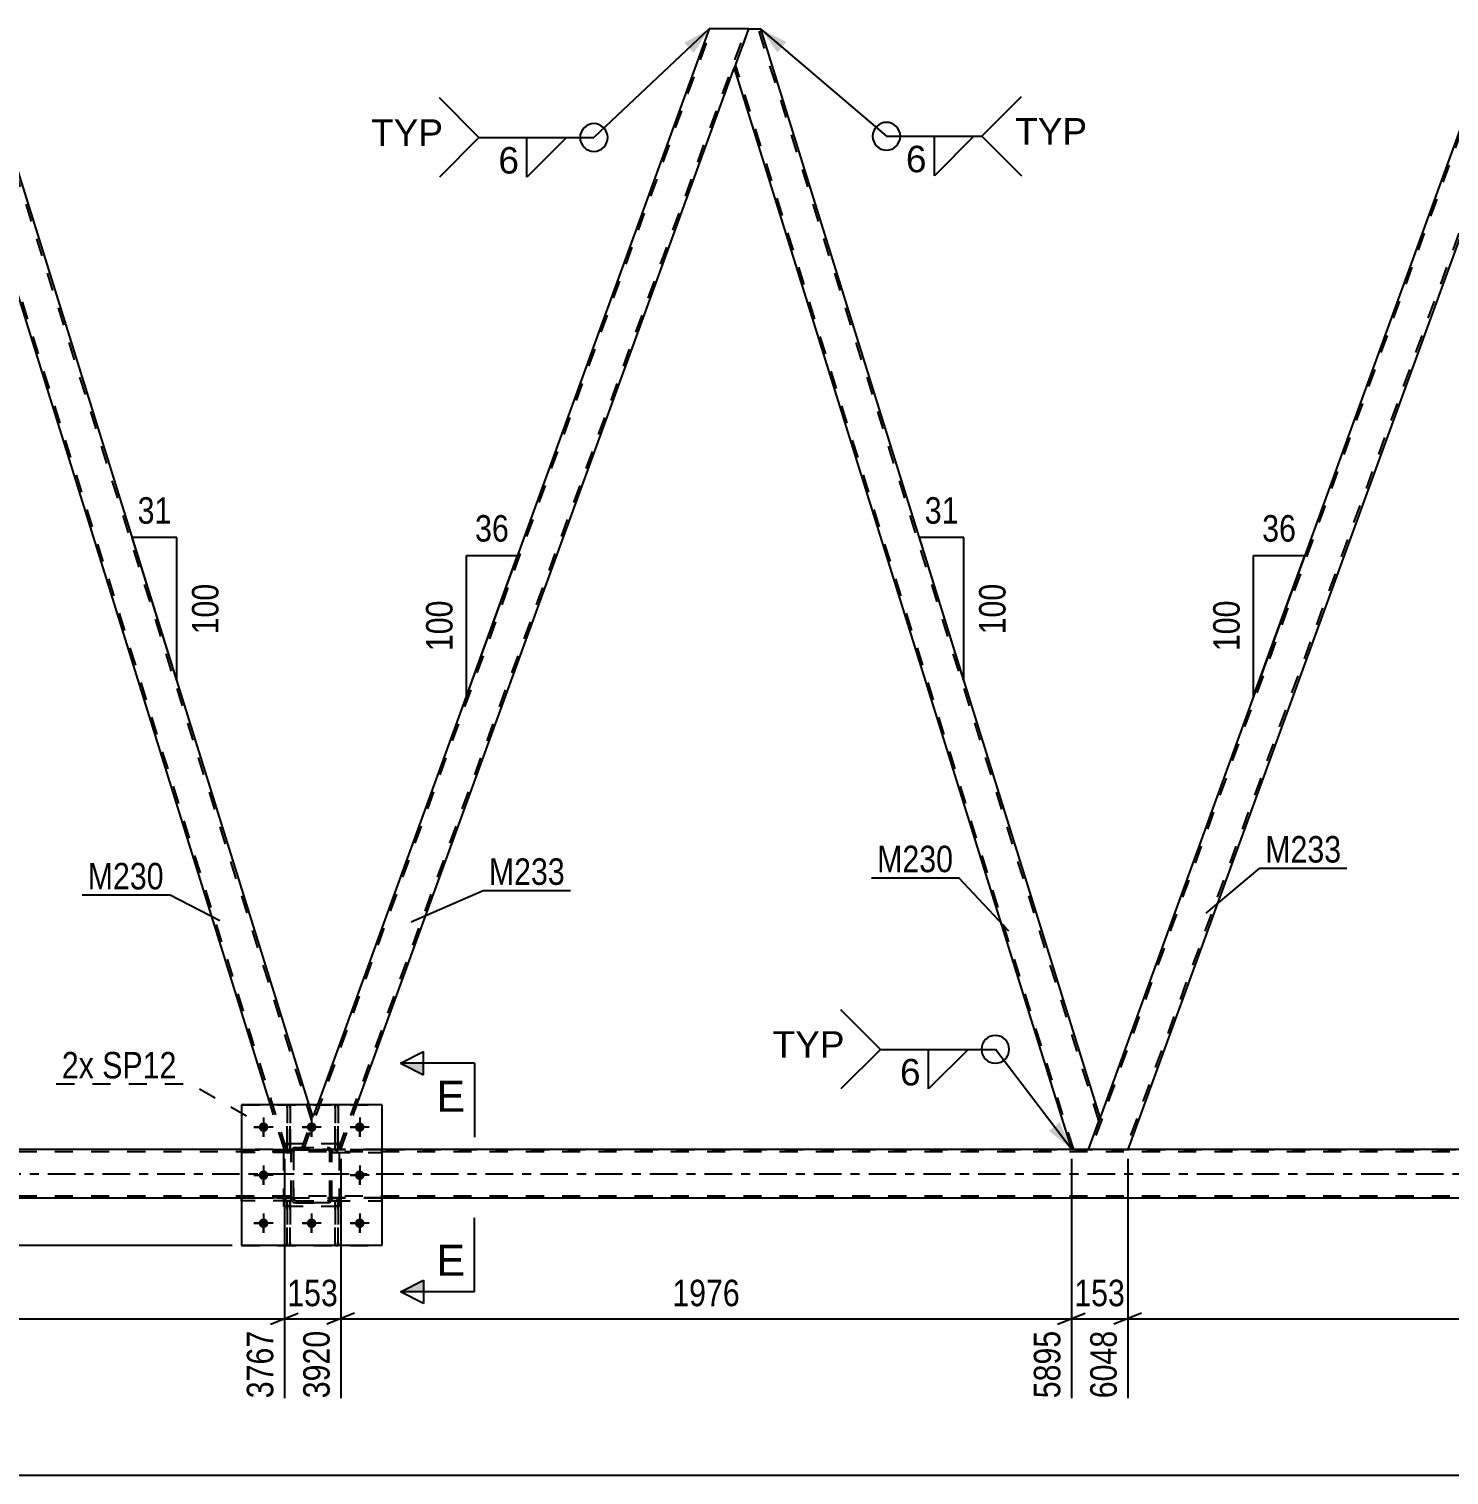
# Model space of a CAD drawing. Header units: millimetres. Extents: x 0 to 841, y 0 to 594.
# Drawn here: x 142.5 to 296.1, y 287.6 to 444 of the extents above; entities that cross this region are included whole.
import ezdxf

# ---------------------------------------------------------------- set-up
doc = ezdxf.new("R2010")
doc.units = ezdxf.units.MM
doc.linetypes.add('DXK_LINE_DOT2', pattern=[3.9198, 1.9599, -1.9599])
doc.linetypes.add('DXK_LINE_DOT3', pattern=[5.9187, 2.979, -0.9799, 0.9799, -0.9799])
doc.styles.add('Arial', font='ARIAL.TTF', dxfattribs={"height": 0.2})
doc.styles.add('Arial Narrow', font='ARIALN.TTF', dxfattribs={"height": 0.2})

# ---------------------------------------------------------------- blocks, each defined once
blk = doc.blocks.new('Part-283133313-1985 - 1851')
at = {"color": 7, "linetype": 'DXK_LINE_DOT2'}
for p, q in [((170.74, 317.23), (170.42, 317.23)), ((170.42, 316.63), (170.42, 317.23)), ((170.42, 312.39), (170.42, 317.23)), ((170.74, 316.63), (170.42, 316.63)), ((170.42, 312.39), (170.42, 316.63)), ((170.74, 317.23), (170.74, 317.23)), ((170.74, 317.23), (170.74, 316.63)), ((170.74, 312.39), (170.74, 317.23)), ((170.74, 316.63), (170.74, 312.39)), ((170.74, 312.39), (170.42, 312.39))]:
    blk.add_line(p, q, dxfattribs=at)
blk = doc.blocks.new('Part-283133313-1892 - 1851')
at = {"color": 7, "linetype": 'DXK_LINE_DOT2'}
for p, q in [((172.22, 322.77), (216.34, 443.99)), ((175.96, 322.77), (220.08, 443.99)), ((220.34, 443.99), (218.79, 439.74)), ((171.96, 322.77), (173.72, 327.59)), ((176.22, 322.77), (177.97, 327.59)), ((176.22, 322.77), (171.96, 322.77))]:
    blk.add_line(p, q, dxfattribs=at)
at = {"color": 2, "linetype": 'Continuous'}
for p, q in [((216.08, 443.99), (173.72, 327.59)), ((220.34, 443.99), (216.08, 443.99)), ((177.97, 327.59), (218.79, 439.74))]:
    blk.add_line(p, q, dxfattribs=at)
blk = doc.blocks.new('Part-283133313-1887 - 1851')
at = {"color": 2, "linetype": 'Continuous'}
for p, q in [((135.2, 443.99), (133.66, 439.74)), ((136.52, 443.99), (135.2, 443.99)), ((172.8, 327.59), (136.52, 443.99)), ((168.61, 327.59), (133.66, 439.74))]:
    blk.add_line(p, q, dxfattribs=at)
at = {"color": 7, "linetype": 'DXK_LINE_DOT2'}
for p, q in [((173.09, 325.87), (136.27, 443.99)), ((170.37, 322.77), (133.79, 440.11)), ((170.12, 322.77), (168.61, 327.59)), ((173.22, 326.24), (172.8, 327.59)), ((171.96, 322.77), (173.22, 326.24)), ((170.12, 322.77), (171.96, 322.77))]:
    blk.add_line(p, q, dxfattribs=at)
blk = doc.blocks.new('Part-283133313-1897 - 1851')
at = {"color": 7, "linetype": 'DXK_LINE_DOT2'}
for p, q in [((301.47, 443.99), (257.35, 322.77)), ((305.22, 443.99), (261.1, 322.77)), ((305.47, 443.99), (303.93, 439.74)), ((258.36, 326.24), (257.1, 322.77)), ((261.35, 322.77), (257.1, 322.77))]:
    blk.add_line(p, q, dxfattribs=at)
at = {"color": 2, "linetype": 'Continuous'}
for p, q in [((301.22, 443.99), (258.36, 326.24)), ((301.22, 443.99), (305.47, 443.99)), ((303.93, 439.74), (261.35, 322.77))]:
    blk.add_line(p, q, dxfattribs=at)
blk = doc.blocks.new('Part-283133313-1976 - 1851')
at = {"color": 7, "linetype": 'DXK_LINE_DOT2'}
for p, q in [((170.87, 322.51), (170.91, 322.69)), ((170.91, 322.69), (170.87, 322.51)), ((170.87, 317.47), (170.87, 322.51)), ((170.87, 322.51), (170.87, 322.51)), ((170.87, 317.47), (170.87, 322.51)), ((171.11, 322.51), (171.13, 322.6)), ((171.13, 322.6), (171.11, 322.51)), ((171.11, 317.47), (171.11, 322.51)), ((171.11, 322.51), (171.11, 322.51)), ((171.11, 322.51), (171.11, 317.47)), ((171.13, 322.6), (171.18, 322.68)), ((171.18, 322.68), (171.13, 322.6)), ((171.17, 322.95), (171.35, 322.99)), ((171.35, 322.99), (171.17, 322.95)), ((171.18, 322.68), (171.26, 322.73)), ((171.26, 322.73), (171.18, 322.68)), ((171.26, 322.73), (171.35, 322.75)), ((171.35, 322.75), (171.26, 322.73)), ((171.35, 322.99), (174.79, 322.99)), ((171.35, 322.99), (171.35, 322.99)), ((171.35, 322.99), (174.79, 322.99)), ((171.35, 322.75), (174.79, 322.75)), ((171.35, 322.75), (171.35, 322.75)), ((171.35, 322.75), (174.79, 322.75)), ((174.79, 322.99), (174.79, 322.99)), ((174.79, 322.99), (174.97, 322.95)), ((174.97, 322.95), (174.79, 322.99)), ((174.79, 322.75), (174.79, 322.75)), ((174.79, 322.75), (174.88, 322.73)), ((174.88, 322.73), (174.96, 322.68)), ((174.96, 322.68), (175.01, 322.6)), ((175.01, 322.6), (174.96, 322.68)), ((175.01, 322.6), (175.03, 322.51)), ((175.03, 322.51), (175.01, 322.6)), ((175.03, 317.47), (175.03, 322.51)), ((175.03, 322.51), (175.03, 322.51)), ((175.03, 317.47), (175.03, 322.51)), ((175.23, 322.69), (175.27, 322.51)), ((175.27, 322.51), (175.23, 322.69)), ((175.27, 317.47), (175.27, 322.51)), ((175.27, 322.51), (175.27, 322.51)), ((175.27, 317.47), (175.27, 322.51)), ((170.87, 317.47), (170.87, 317.47)), ((170.91, 317.29), (170.87, 317.47)), ((170.87, 317.47), (170.91, 317.29)), ((171.11, 317.47), (171.11, 317.47)), ((171.13, 317.38), (171.11, 317.47)), ((171.11, 317.47), (171.13, 317.38)), ((171.18, 317.3), (171.13, 317.38)), ((171.13, 317.38), (171.18, 317.3)), ((171.35, 316.99), (171.17, 317.03)), ((171.17, 317.03), (171.35, 316.99)), ((171.26, 317.25), (171.18, 317.3)), ((171.35, 317.23), (171.26, 317.25)), ((171.35, 317.23), (174.79, 317.23)), ((171.35, 317.23), (171.35, 317.23)), ((171.35, 317.23), (174.79, 317.23)), ((171.35, 316.99), (174.79, 316.99)), ((171.35, 316.99), (171.35, 316.99)), ((174.79, 316.99), (171.35, 316.99)), ((174.88, 317.25), (174.79, 317.23)), ((174.79, 317.23), (174.88, 317.25)), ((174.79, 317.23), (174.79, 317.23)), ((174.97, 317.03), (174.79, 316.99)), ((174.79, 316.99), (174.97, 317.03)), ((174.79, 316.99), (174.79, 316.99)), ((174.96, 317.3), (174.88, 317.25)), ((174.88, 317.25), (174.96, 317.3)), ((175.01, 317.38), (174.96, 317.3)), ((174.96, 317.3), (175.01, 317.38)), ((175.03, 317.47), (175.01, 317.38)), ((175.01, 317.38), (175.03, 317.47)), ((175.03, 317.47), (175.03, 317.47)), ((175.27, 317.47), (175.23, 317.29)), ((175.23, 317.29), (175.27, 317.47)), ((175.27, 317.47), (175.27, 317.47))]:
    blk.add_line(p, q, dxfattribs=at)
at = {"color": 7, "linetype": 'DXK_LINE_DOT3'}
blk.add_line((173.07, 319.99), (173.07, 319.99), dxfattribs=at)
at = {"color": 7, "linetype": 'DXK_LINE_DOT2'}
for centre, start, end in [((171.35, 322.51), 112.5, 157.5), ((171.35, 322.51), 112.5, 157.5), ((174.79, 322.51), 22.5, 67.5), ((174.79, 322.51), 22.5, 67.5), ((171.35, 317.47), 202.5, 247.5), ((171.35, 317.47), 202.5, 247.5), ((174.79, 317.47), 292.5, 337.5), ((174.79, 317.47), 292.5, 337.5)]:
    blk.add_arc(centre, 0.48, start, end, dxfattribs=at)
blk = doc.blocks.new('Part-283133313-1977 - 1851')
at = {"color": 7, "linetype": 'DXK_LINE_DOT2'}
for p, q in [((170.42, 317.23), (170.42, 317.23)), ((170.42, 317.23), (170.42, 316.63)), ((170.42, 312.39), (170.42, 317.23)), ((170.74, 317.23), (170.42, 317.23)), ((170.42, 316.63), (170.42, 312.39)), ((170.42, 316.63), (170.74, 316.63)), ((170.74, 316.63), (170.74, 317.23)), ((170.74, 312.39), (170.74, 317.23)), ((170.74, 312.39), (170.74, 316.63)), ((170.42, 312.39), (170.74, 312.39))]:
    blk.add_line(p, q, dxfattribs=at)
blk = doc.blocks.new('Part-283133313-1981 - 1851')
at = {"color": 7, "linetype": 'DXK_LINE_DOT2'}
for p, q in [((165.47, 317.23), (165.47, 317.55)), ((165.47, 317.55), (170.87, 317.55)), ((170.87, 317.23), (165.47, 317.23)), ((170.27, 317.23), (170.27, 317.55)), ((170.27, 317.55), (170.87, 317.55)), ((170.27, 317.23), (170.87, 317.23)), ((170.87, 317.23), (170.87, 317.55)), ((170.87, 317.55), (170.87, 317.23))]:
    blk.add_line(p, q, dxfattribs=at)
blk = doc.blocks.new('Part-283133313-1982 - 1851')
at = {"color": 7, "linetype": 'DXK_LINE_DOT2'}
for p, q in [((165.47, 322.43), (165.47, 322.75)), ((165.47, 322.75), (170.87, 322.75)), ((170.87, 322.43), (165.47, 322.43)), ((170.27, 322.43), (170.27, 322.75)), ((170.27, 322.75), (170.87, 322.75)), ((170.27, 322.43), (170.87, 322.43)), ((170.87, 322.43), (170.87, 322.75)), ((170.87, 322.75), (170.87, 322.43))]:
    blk.add_line(p, q, dxfattribs=at)
blk = doc.blocks.new('Part-283133313-1986 - 1851')
at = {"color": 7, "linetype": 'DXK_LINE_DOT2'}
for p, q in [((175.94, 317.23), (175.62, 317.23)), ((175.62, 316.63), (175.62, 317.23)), ((175.62, 312.39), (175.62, 317.23)), ((175.94, 316.63), (175.62, 316.63)), ((175.62, 312.39), (175.62, 316.63)), ((175.94, 317.23), (175.94, 317.23)), ((175.94, 317.23), (175.94, 316.63)), ((175.94, 312.39), (175.94, 317.23)), ((175.94, 316.63), (175.94, 312.39)), ((175.94, 312.39), (175.62, 312.39))]:
    blk.add_line(p, q, dxfattribs=at)
blk = doc.blocks.new('Part-283133313-1987 - 1851')
at = {"color": 2, "linetype": 'Continuous'}
blk.add_line((170.42, 327.59), (170.74, 327.59), dxfattribs=at)
at = {"color": 7, "linetype": 'DXK_LINE_DOT2'}
for p, q in [((170.42, 323.35), (170.42, 327.59)), ((170.42, 327.59), (170.42, 322.75)), ((170.74, 327.59), (170.74, 323.35)), ((170.74, 327.59), (170.74, 322.75)), ((170.42, 322.75), (170.42, 323.35)), ((170.42, 323.35), (170.74, 323.35)), ((170.42, 322.75), (170.42, 322.75)), ((170.42, 322.75), (170.74, 322.75)), ((170.74, 323.35), (170.74, 322.75))]:
    blk.add_line(p, q, dxfattribs=at)
blk = doc.blocks.new('Part-283133313-1991 - 1851')
at = {"color": 7, "linetype": 'DXK_LINE_DOT2'}
for p, q in [((175.27, 317.23), (175.27, 317.55)), ((175.87, 317.55), (175.27, 317.55)), ((175.27, 317.55), (175.27, 317.23)), ((180.67, 317.55), (175.27, 317.55)), ((175.87, 317.23), (175.27, 317.23)), ((175.27, 317.23), (180.67, 317.23)), ((175.87, 317.23), (175.87, 317.55)), ((180.67, 317.23), (180.67, 317.55))]:
    blk.add_line(p, q, dxfattribs=at)
blk = doc.blocks.new('Part-283133313-1927 - 1851')
at = {"color": 2, "linetype": 'Continuous'}
for p, q in [((220.34, 443.99), (218.79, 439.74)), ((220.34, 443.99), (221.66, 443.99)), ((258.36, 326.24), (221.66, 443.99)), ((218.79, 439.74), (255.25, 322.77)), ((257.1, 322.77), (258.36, 326.24))]:
    blk.add_line(p, q, dxfattribs=at)
at = {"color": 7, "linetype": 'DXK_LINE_DOT2'}
for p, q in [((258.22, 325.87), (221.41, 443.99)), ((255.5, 322.77), (218.93, 440.11)), ((257.1, 322.77), (255.25, 322.77))]:
    blk.add_line(p, q, dxfattribs=at)
blk = doc.blocks.new('Part-283133313-1992 - 1851')
at = {"color": 7, "linetype": 'DXK_LINE_DOT2'}
for p, q in [((175.27, 322.43), (175.27, 322.75)), ((175.87, 322.75), (175.27, 322.75)), ((175.27, 322.75), (175.27, 322.43)), ((180.67, 322.75), (175.27, 322.75)), ((175.87, 322.43), (175.27, 322.43)), ((175.27, 322.43), (180.67, 322.43)), ((175.87, 322.43), (175.87, 322.75)), ((180.67, 322.43), (180.67, 322.75))]:
    blk.add_line(p, q, dxfattribs=at)
blk = doc.blocks.new('Part-283133313-1997 - 1851')
at = {"color": 2, "linetype": 'Continuous'}
for p, q in [((180.67, 327.59), (165.47, 327.59)), ((165.47, 327.59), (165.47, 312.39)), ((180.67, 327.59), (180.67, 312.39)), ((180.67, 312.39), (165.47, 312.39))]:
    blk.add_line(p, q, dxfattribs=at)
blk = doc.blocks.new('Part-283133313-2002 - 1851')
at = {"color": 7, "linetype": 'DXK_LINE_DOT2'}
for p, q in [((165.47, 327.59), (180.67, 327.59)), ((165.47, 327.59), (165.47, 312.39)), ((180.67, 327.59), (180.67, 312.39)), ((165.47, 312.39), (180.67, 312.39))]:
    blk.add_line(p, q, dxfattribs=at)
blk = doc.blocks.new('Part-283133313-1973 - 1851')
at = {"color": 7, "linetype": 'DXK_LINE_DOT2'}
for p, q in [((170.87, 322.51), (170.91, 322.69)), ((170.91, 322.69), (170.87, 322.51)), ((170.87, 317.47), (170.87, 322.51)), ((170.87, 322.51), (170.87, 322.51)), ((170.87, 317.47), (170.87, 322.51)), ((171.11, 322.51), (171.13, 322.6)), ((171.13, 322.6), (171.11, 322.51)), ((171.11, 317.47), (171.11, 322.51)), ((171.11, 322.51), (171.11, 322.51)), ((171.11, 322.51), (171.11, 317.47)), ((171.13, 322.6), (171.18, 322.68)), ((171.18, 322.68), (171.13, 322.6)), ((171.17, 322.95), (171.35, 322.99)), ((171.35, 322.99), (171.17, 322.95)), ((171.18, 322.68), (171.26, 322.73)), ((171.26, 322.73), (171.18, 322.68)), ((171.26, 322.73), (171.35, 322.75)), ((171.35, 322.75), (171.26, 322.73)), ((171.35, 322.99), (174.79, 322.99)), ((171.35, 322.99), (171.35, 322.99)), ((171.35, 322.99), (174.79, 322.99)), ((171.35, 322.75), (174.79, 322.75)), ((171.35, 322.75), (171.35, 322.75)), ((171.35, 322.75), (174.79, 322.75)), ((174.79, 322.99), (174.79, 322.99)), ((174.79, 322.99), (174.97, 322.95)), ((174.97, 322.95), (174.79, 322.99)), ((174.79, 322.75), (174.79, 322.75)), ((174.79, 322.75), (174.88, 322.73)), ((174.88, 322.73), (174.96, 322.68)), ((174.96, 322.68), (175.01, 322.6)), ((175.01, 322.6), (174.96, 322.68)), ((175.01, 322.6), (175.03, 322.51)), ((175.03, 322.51), (175.01, 322.6)), ((175.03, 317.47), (175.03, 322.51)), ((175.03, 322.51), (175.03, 322.51)), ((175.03, 317.47), (175.03, 322.51)), ((175.23, 322.69), (175.27, 322.51)), ((175.27, 322.51), (175.23, 322.69)), ((175.27, 317.47), (175.27, 322.51)), ((175.27, 322.51), (175.27, 322.51)), ((175.27, 317.47), (175.27, 322.51)), ((170.87, 317.47), (170.87, 317.47)), ((170.91, 317.29), (170.87, 317.47)), ((170.87, 317.47), (170.91, 317.29)), ((171.11, 317.47), (171.11, 317.47)), ((171.13, 317.38), (171.11, 317.47)), ((171.11, 317.47), (171.13, 317.38)), ((171.18, 317.3), (171.13, 317.38)), ((171.13, 317.38), (171.18, 317.3)), ((171.35, 316.99), (171.17, 317.03)), ((171.17, 317.03), (171.35, 316.99)), ((171.26, 317.25), (171.18, 317.3)), ((171.35, 317.23), (171.26, 317.25)), ((171.35, 317.23), (174.79, 317.23)), ((171.35, 317.23), (171.35, 317.23)), ((171.35, 317.23), (174.79, 317.23)), ((171.35, 316.99), (174.79, 316.99)), ((171.35, 316.99), (171.35, 316.99)), ((174.79, 316.99), (171.35, 316.99)), ((174.88, 317.25), (174.79, 317.23)), ((174.79, 317.23), (174.88, 317.25)), ((174.79, 317.23), (174.79, 317.23)), ((174.97, 317.03), (174.79, 316.99)), ((174.79, 316.99), (174.97, 317.03)), ((174.79, 316.99), (174.79, 316.99)), ((174.96, 317.3), (174.88, 317.25)), ((174.88, 317.25), (174.96, 317.3)), ((175.01, 317.38), (174.96, 317.3)), ((174.96, 317.3), (175.01, 317.38)), ((175.03, 317.47), (175.01, 317.38)), ((175.01, 317.38), (175.03, 317.47)), ((175.03, 317.47), (175.03, 317.47)), ((175.27, 317.47), (175.23, 317.29)), ((175.23, 317.29), (175.27, 317.47)), ((175.27, 317.47), (175.27, 317.47))]:
    blk.add_line(p, q, dxfattribs=at)
at = {"color": 7, "linetype": 'DXK_LINE_DOT3'}
blk.add_line((173.07, 319.99), (173.07, 319.99), dxfattribs=at)
at = {"color": 7, "linetype": 'DXK_LINE_DOT2'}
for centre, start, end in [((171.35, 322.51), 112.5, 157.5), ((171.35, 322.51), 112.5, 157.5), ((174.79, 322.51), 22.5, 67.5), ((174.79, 322.51), 22.5, 67.5), ((171.35, 317.47), 202.5, 247.5), ((171.35, 317.47), 202.5, 247.5), ((174.79, 317.47), 292.5, 337.5), ((174.79, 317.47), 292.5, 337.5)]:
    blk.add_arc(centre, 0.48, start, end, dxfattribs=at)
blk = doc.blocks.new('Part-283133313-1974 - 1851')
at = {"color": 7, "linetype": 'DXK_LINE_DOT2'}
for p, q in [((176.07, 323.39), (170.07, 323.39)), ((170.07, 316.59), (170.07, 323.39)), ((176.07, 316.59), (176.07, 323.39)), ((176.07, 316.59), (170.07, 316.59))]:
    blk.add_line(p, q, dxfattribs=at)
blk = doc.blocks.new('Part-283133313-1975 - 1851')
at = {"color": 7, "linetype": 'DXK_LINE_DOT2'}
for p, q in [((176.07, 323.39), (170.07, 323.39)), ((170.07, 316.59), (170.07, 323.39)), ((176.07, 316.59), (176.07, 323.39)), ((176.07, 316.59), (170.07, 316.59))]:
    blk.add_line(p, q, dxfattribs=at)
blk = doc.blocks.new('Part-283133313-1978 - 1851')
at = {"color": 7, "linetype": 'DXK_LINE_DOT2'}
for p, q in [((175.62, 317.23), (175.62, 317.23)), ((175.62, 317.23), (175.62, 316.63)), ((175.62, 312.39), (175.62, 317.23)), ((175.94, 317.23), (175.62, 317.23)), ((175.62, 316.63), (175.62, 312.39)), ((175.62, 316.63), (175.94, 316.63)), ((175.94, 316.63), (175.94, 317.23)), ((175.94, 312.39), (175.94, 317.23)), ((175.94, 312.39), (175.94, 316.63)), ((175.62, 312.39), (175.94, 312.39))]:
    blk.add_line(p, q, dxfattribs=at)
blk = doc.blocks.new('Part-283133313-1979 - 1851')
at = {"color": 7, "linetype": 'DXK_LINE_DOT2'}
for p, q in [((170.74, 327.59), (170.42, 327.59)), ((170.42, 327.59), (170.42, 323.35)), ((170.74, 323.35), (170.74, 327.59)), ((170.42, 324.96), (170.42, 322.75)), ((170.74, 324.96), (170.74, 322.75)), ((170.74, 323.35), (170.42, 323.35)), ((170.42, 323.35), (170.42, 322.75)), ((170.74, 322.75), (170.42, 322.75)), ((170.74, 322.75), (170.74, 323.35)), ((170.74, 322.75), (170.74, 322.75))]:
    blk.add_line(p, q, dxfattribs=at)
blk = doc.blocks.new('Part-283133313-1980 - 1851')
at = {"color": 7, "linetype": 'DXK_LINE_DOT2'}
for p, q in [((175.94, 327.59), (175.62, 327.59)), ((175.62, 327.59), (175.62, 323.35)), ((175.94, 323.35), (175.94, 327.59)), ((175.94, 327.59), (175.94, 322.75)), ((175.62, 324.96), (175.62, 322.75)), ((175.94, 323.35), (175.62, 323.35)), ((175.62, 323.35), (175.62, 322.75)), ((175.94, 322.75), (175.62, 322.75)), ((175.94, 322.75), (175.94, 323.35)), ((175.94, 322.75), (175.94, 322.75))]:
    blk.add_line(p, q, dxfattribs=at)
blk = doc.blocks.new('Part-283133313-1983 - 1851')
at = {"color": 7, "linetype": 'DXK_LINE_DOT2'}
for p, q in [((180.67, 317.55), (175.27, 317.55)), ((175.27, 317.55), (175.27, 317.23)), ((175.27, 317.23), (175.27, 317.55)), ((175.27, 317.23), (180.67, 317.23)), ((175.87, 317.23), (175.87, 317.55)), ((180.67, 317.55), (180.67, 317.23))]:
    blk.add_line(p, q, dxfattribs=at)
blk = doc.blocks.new('Part-283133313-1984 - 1851')
at = {"color": 7, "linetype": 'DXK_LINE_DOT2'}
for p, q in [((180.67, 322.75), (175.27, 322.75)), ((175.27, 322.75), (175.27, 322.43)), ((175.27, 322.43), (175.27, 322.75)), ((175.27, 322.43), (180.67, 322.43)), ((175.87, 322.43), (175.87, 322.75)), ((180.67, 322.75), (180.67, 322.43))]:
    blk.add_line(p, q, dxfattribs=at)
blk = doc.blocks.new('Part-283133313-1988 - 1851')
at = {"color": 2, "linetype": 'Continuous'}
blk.add_line((175.62, 327.59), (175.94, 327.59), dxfattribs=at)
at = {"color": 7, "linetype": 'DXK_LINE_DOT2'}
for p, q in [((175.62, 323.35), (175.62, 327.59)), ((175.62, 327.59), (175.62, 322.75)), ((175.94, 327.59), (175.94, 323.35)), ((175.94, 327.59), (175.94, 322.75)), ((175.62, 322.75), (175.62, 323.35)), ((175.62, 323.35), (175.94, 323.35)), ((175.62, 322.75), (175.62, 322.75)), ((175.62, 322.75), (175.94, 322.75)), ((175.94, 323.35), (175.94, 322.75))]:
    blk.add_line(p, q, dxfattribs=at)
blk = doc.blocks.new('Part-283133313-1989 - 1851')
at = {"color": 7, "linetype": 'DXK_LINE_DOT2'}
for p, q in [((170.87, 317.55), (165.47, 317.55)), ((165.47, 317.55), (165.47, 317.23)), ((170.87, 317.23), (165.47, 317.23)), ((170.27, 317.23), (170.27, 317.55)), ((170.87, 317.55), (170.87, 317.23)), ((170.87, 317.23), (170.87, 317.55))]:
    blk.add_line(p, q, dxfattribs=at)
blk = doc.blocks.new('Part-283133313-1990 - 1851')
at = {"color": 7, "linetype": 'DXK_LINE_DOT2'}
for p, q in [((170.87, 322.75), (165.47, 322.75)), ((165.47, 322.75), (165.47, 322.43)), ((170.87, 322.43), (165.47, 322.43)), ((170.27, 322.43), (170.27, 322.75)), ((170.87, 322.75), (170.87, 322.43)), ((170.87, 322.43), (170.87, 322.75))]:
    blk.add_line(p, q, dxfattribs=at)
blk = doc.blocks.new('Part-283133313-2324 - 1851')
at = {"color": 2, "linetype": 'Continuous'}
for p, q in [((165.47, 322.77), (67.6, 322.77)), ((335.74, 322.77), (180.67, 322.77)), ((165.47, 317.49), (67.6, 317.49)), ((335.74, 317.49), (180.67, 317.49))]:
    blk.add_line(p, q, dxfattribs=at)
at = {"color": 7, "linetype": 'DXK_LINE_DOT2'}
for p, q in [((739.14, 322.53), (67.6, 322.53)), ((165.47, 322.77), (739.14, 322.77)), ((180.67, 322.77), (165.47, 322.77)), ((739.14, 317.73), (67.6, 317.73)), ((180.67, 317.49), (165.47, 317.49))]:
    blk.add_line(p, q, dxfattribs=at)
at = {"color": 7, "linetype": 'DXK_LINE_DOT3'}
blk.add_line((67.6, 320.13), (739.14, 320.13), dxfattribs=at)
blk = doc.blocks.new('Bolt-283133313-2350 - 1851')
at = {"color": 1, "linetype": 'Continuous'}
for p, q in [((167.87, 326.23), (167.87, 325.54)), ((173.07, 326.23), (173.07, 325.54)), ((178.27, 326.23), (178.27, 325.54)), ((166.83, 325.19), (167.52, 325.19)), ((167.87, 324.15), (167.87, 324.84)), ((168.91, 325.19), (168.22, 325.19)), ((172.03, 325.19), (172.72, 325.19)), ((173.07, 324.15), (173.07, 324.84)), ((174.11, 325.19), (173.42, 325.19)), ((177.23, 325.19), (177.92, 325.19)), ((178.27, 324.15), (178.27, 324.84)), ((179.31, 325.19), (178.62, 325.19)), ((167.87, 321.03), (167.87, 320.34)), ((178.27, 321.03), (178.27, 320.34)), ((166.83, 319.99), (167.52, 319.99)), ((167.87, 318.95), (167.87, 319.64)), ((168.91, 319.99), (168.22, 319.99)), ((177.23, 319.99), (177.92, 319.99)), ((178.27, 318.95), (178.27, 319.64)), ((179.31, 319.99), (178.62, 319.99)), ((166.83, 314.79), (167.52, 314.79)), ((167.87, 315.83), (167.87, 315.14)), ((167.87, 313.75), (167.87, 314.44)), ((168.91, 314.79), (168.22, 314.79)), ((172.03, 314.79), (172.72, 314.79)), ((173.07, 315.83), (173.07, 315.14)), ((173.07, 313.75), (173.07, 314.44)), ((174.11, 314.79), (173.42, 314.79)), ((177.23, 314.79), (177.92, 314.79)), ((178.27, 315.83), (178.27, 315.14)), ((178.27, 313.75), (178.27, 314.44)), ((179.31, 314.79), (178.62, 314.79))]:
    blk.add_line(p, q, dxfattribs=at)
blk = doc.blocks.new('Bolt-283133313-2349 - 1851')
at = {"linetype": 'Continuous'}
for points in [[(168.39, 325.19, -1), (167.35, 325.19, -1)], [(173.59, 325.19, -1), (172.55, 325.19, -1)], [(178.79, 325.19, -1), (177.75, 325.19, -1)], [(168.39, 319.99, -1), (167.35, 319.99, -1)], [(178.79, 319.99, -1), (177.75, 319.99, -1)], [(168.39, 314.79, -1), (167.35, 314.79, -1)], [(173.59, 314.79, -1), (172.55, 314.79, -1)], [(178.79, 314.79, -1), (177.75, 314.79, -1)]]:
    blk.add_hatch(color=1, dxfattribs=at).paths.add_polyline_path(points)
at = {"color": 1, "linetype": 'Continuous'}
for p, q in [((167.87, 326.23), (167.87, 324.15)), ((173.07, 326.23), (173.07, 324.15)), ((178.27, 326.23), (178.27, 324.15)), ((168.91, 325.19), (166.83, 325.19)), ((174.11, 325.19), (172.03, 325.19)), ((179.31, 325.19), (177.23, 325.19)), ((167.87, 321.03), (167.87, 318.95)), ((178.27, 321.03), (178.27, 318.95)), ((168.91, 319.99), (166.83, 319.99)), ((179.31, 319.99), (177.23, 319.99)), ((168.91, 314.79), (166.83, 314.79)), ((167.87, 315.83), (167.87, 313.75)), ((174.11, 314.79), (172.03, 314.79)), ((173.07, 315.83), (173.07, 313.75)), ((179.31, 314.79), (177.23, 314.79)), ((178.27, 315.83), (178.27, 313.75))]:
    blk.add_line(p, q, dxfattribs=at)
blk = doc.blocks.new('AngleDimension-283133313-3557 - 1851')
at = {"color": 7, "linetype": 'Continuous'}
for p, q in [((189.81, 387.03), (195.35, 387.03)), ((189.81, 371.81), (195.35, 387.03)), ((189.81, 371.81), (189.81, 387.03)), ((193.56, 382.1), (195.35, 387.03))]:
    blk.add_line(p, q, dxfattribs=at)
at = {"color": 0}
for points in [[(195.01, 387.93), (195.01, 392.13), (190.15, 392.13), (190.15, 387.93)], [(188.91, 382.76), (184.71, 382.76), (184.71, 376.08), (188.91, 376.08)]]:
    blk.add_wipeout(points, dxfattribs=at)
at = {"color": 3, "style": 'Arial Narrow'}
blk.add_text('36', height=2.863, dxfattribs=at).set_placement((190.75, 388.53))
blk.add_text('100', height=2.863, rotation=90.0002, dxfattribs=at).set_placement((188.31, 376.68))
blk = doc.blocks.new('StraightDimension-283133313-3180 - 1851')
at = {"color": 7, "linetype": 'Continuous'}
for p, q in [((170.12, 321.77), (170.12, 295.86)), ((176.22, 321.77), (176.22, 295.86)), ((168.62, 303.87), (171.62, 305.07)), ((177.72, 305.07), (174.72, 303.87)), ((170.12, 304.47), (176.22, 304.47))]:
    blk.add_line(p, q, dxfattribs=at)
at = {"color": 0}
blk.add_wipeout([(176.51, 305.22), (176.51, 309.42), (169.83, 309.42), (169.83, 305.22)], dxfattribs=at)
at = {"color": 0, "linetype": 'Continuous'}
blk.add_wipeout([(175.62, 303.77), (171.42, 303.77), (171.42, 295.26), (175.62, 295.26)], dxfattribs=at)
at = {"color": 3, "style": 'Arial Narrow'}
blk.add_text('153', height=2.863, dxfattribs=at).set_placement((170.43, 305.82))
at = {"color": 3, "linetype": 'Continuous', "style": 'Arial Narrow'}
blk.add_text('3920', height=2.863, rotation=90.0002, dxfattribs=at).set_placement((175.02, 295.86))
blk = doc.blocks.new('AngleDimension-283133313-14758 - 1851')
at = {"color": 7, "linetype": 'Continuous'}
for p, q in [((157.88, 375.47), (153.67, 388.97)), ((158.49, 388.97), (153.67, 388.97)), ((158.49, 373.5), (153.67, 388.97)), ((158.49, 373.5), (158.49, 388.97))]:
    blk.add_line(p, q, dxfattribs=at)
at = {"color": 0}
for points in [[(158.51, 389.87), (158.51, 394.07), (153.65, 394.07), (153.65, 389.87)], [(163.59, 384.58), (159.39, 384.58), (159.39, 377.89), (163.59, 377.89)]]:
    blk.add_wipeout(points, dxfattribs=at)
at = {"color": 3, "style": 'Arial Narrow'}
blk.add_text('31', height=2.863, dxfattribs=at).set_placement((154.25, 390.47))
blk.add_text('100', height=2.863, rotation=90.0002, dxfattribs=at).set_placement((162.99, 378.49))
blk = doc.blocks.new('StraightDimension-283133313-3162 - 1851')
at = {"color": 7, "linetype": 'Continuous'}
for p, q in [((86.83, 321.77), (86.83, 295.86)), ((170.12, 321.77), (170.12, 295.86)), ((88.33, 305.07), (85.33, 303.87)), ((168.62, 303.87), (171.62, 305.07)), ((86.83, 304.47), (170.12, 304.47))]:
    blk.add_line(p, q, dxfattribs=at)
at = {"color": 0}
blk.add_wipeout([(132.73, 305.22), (132.73, 309.42), (124.22, 309.42), (124.22, 305.22)], dxfattribs=at)
at = {"color": 0, "linetype": 'Continuous'}
blk.add_wipeout([(169.52, 303.77), (165.32, 303.77), (165.32, 295.26), (169.52, 295.26)], dxfattribs=at)
at = {"color": 3, "style": 'Arial Narrow'}
blk.add_text('2082', height=2.863, dxfattribs=at).set_placement((124.82, 305.82))
at = {"color": 3, "linetype": 'Continuous', "style": 'Arial Narrow'}
blk.add_text('3767', height=2.863, rotation=90.0002, dxfattribs=at).set_placement((168.92, 295.86))
blk = doc.blocks.new('StraightDimension-283133313-3219 - 1851')
at = {"color": 7, "linetype": 'Continuous'}
for p, q in [((255.25, 321.77), (255.25, 295.86)), ((261.35, 321.77), (261.35, 295.86)), ((253.75, 303.87), (256.75, 305.07)), ((262.85, 305.07), (259.85, 303.87)), ((255.25, 304.47), (261.35, 304.47))]:
    blk.add_line(p, q, dxfattribs=at)
at = {"color": 0}
blk.add_wipeout([(261.64, 305.22), (261.64, 309.42), (254.96, 309.42), (254.96, 305.22)], dxfattribs=at)
at = {"color": 0, "linetype": 'Continuous'}
blk.add_wipeout([(260.75, 303.77), (256.55, 303.77), (256.55, 295.26), (260.75, 295.26)], dxfattribs=at)
at = {"color": 3, "style": 'Arial Narrow'}
blk.add_text('153', height=2.863, dxfattribs=at).set_placement((255.56, 305.82))
at = {"color": 3, "linetype": 'Continuous', "style": 'Arial Narrow'}
blk.add_text('6048', height=2.863, rotation=90.0002, dxfattribs=at).set_placement((260.15, 295.86))
blk = doc.blocks.new('StraightDimension-283133313-2422 - 1851')
at = {"color": 7, "linetype": 'Continuous'}
for p, q in [((39.79, 455.29), (38.59, 458.29)), ((78.32, 456.79), (36.34, 456.79)), ((39.19, 312.39), (39.19, 456.79)), ((38.59, 313.89), (39.79, 310.89)), ((164.47, 312.39), (36.34, 312.39))]:
    blk.add_line(p, q, dxfattribs=at)
at = {"color": 0}
blk.add_wipeout([(38.44, 388.84), (34.24, 388.84), (34.24, 380.33), (38.44, 380.33)], dxfattribs=at)
at = {"color": 3, "style": 'Arial Narrow'}
blk.add_text('3610', height=2.863, rotation=90.0002, dxfattribs=at).set_placement((37.84, 380.93))
blk = doc.blocks.new('StraightDimension-283133313-3199 - 1851')
at = {"color": 7, "linetype": 'Continuous'}
for p, q in [((176.22, 321.77), (176.22, 295.86)), ((255.25, 321.77), (255.25, 295.86)), ((177.72, 305.07), (174.72, 303.87)), ((253.75, 303.87), (256.75, 305.07)), ((176.22, 304.47), (255.25, 304.47))]:
    blk.add_line(p, q, dxfattribs=at)
at = {"color": 0}
blk.add_wipeout([(219.99, 305.22), (219.99, 309.42), (211.48, 309.42), (211.48, 305.22)], dxfattribs=at)
at = {"color": 0, "linetype": 'Continuous'}
blk.add_wipeout([(254.65, 303.77), (250.45, 303.77), (250.45, 295.26), (254.65, 295.26)], dxfattribs=at)
at = {"color": 3, "style": 'Arial Narrow'}
blk.add_text('1976', height=2.863, dxfattribs=at).set_placement((212.08, 305.82))
at = {"color": 3, "linetype": 'Continuous', "style": 'Arial Narrow'}
blk.add_text('5895', height=2.863, rotation=90.0002, dxfattribs=at).set_placement((254.05, 295.86))
blk = doc.blocks.new('StraightDimension-283133313-3243 - 1851')
at = {"color": 7, "linetype": 'Continuous'}
for p, q in [((261.35, 321.77), (261.35, 295.86)), ((340.39, 321.77), (340.39, 295.86)), ((262.85, 305.07), (259.85, 303.87)), ((338.89, 303.87), (341.89, 305.07)), ((261.35, 304.47), (340.39, 304.47))]:
    blk.add_line(p, q, dxfattribs=at)
at = {"color": 0}
blk.add_wipeout([(305.13, 305.22), (305.13, 309.42), (296.61, 309.42), (296.61, 305.22)], dxfattribs=at)
at = {"color": 0, "linetype": 'Continuous'}
blk.add_wipeout([(339.79, 303.77), (335.59, 303.77), (335.59, 295.26), (339.79, 295.26)], dxfattribs=at)
at = {"color": 3, "style": 'Arial Narrow'}
blk.add_text('1976', height=2.863, dxfattribs=at).set_placement((297.21, 305.82))
at = {"color": 3, "linetype": 'Continuous', "style": 'Arial Narrow'}
blk.add_text('8024', height=2.863, rotation=90.0002, dxfattribs=at).set_placement((339.19, 295.86))
blk = doc.blocks.new('StraightDimension-283133313-3501 - 1851')
at = {"color": 7, "linetype": 'Continuous'}
blk.add_line((58.34, 287.55), (786.08, 287.55), dxfattribs=at)
blk = doc.blocks.new('AngleDimension-283133313-3585 - 1851')
at = {"color": 7, "linetype": 'Continuous'}
for p, q in [((274.95, 387.03), (280.49, 387.03)), ((274.95, 371.81), (280.49, 387.03)), ((274.95, 371.81), (274.95, 387.03)), ((278.69, 382.1), (280.49, 387.03))]:
    blk.add_line(p, q, dxfattribs=at)
at = {"color": 0}
for points in [[(280.14, 387.93), (280.14, 392.13), (275.29, 392.13), (275.29, 387.93)], [(274.05, 382.76), (269.85, 382.76), (269.85, 376.08), (274.05, 376.08)]]:
    blk.add_wipeout(points, dxfattribs=at)
at = {"color": 3, "style": 'Arial Narrow'}
blk.add_text('36', height=2.863, dxfattribs=at).set_placement((275.89, 388.53))
blk.add_text('100', height=2.863, rotation=90.0002, dxfattribs=at).set_placement((273.45, 376.68))
blk = doc.blocks.new('AngleDimension-283133313-14771 - 1851')
at = {"color": 7, "linetype": 'Continuous'}
for p, q in [((243.01, 375.47), (238.81, 388.97)), ((243.63, 388.97), (238.81, 388.97)), ((243.63, 373.5), (238.81, 388.97)), ((243.63, 373.5), (243.63, 388.97))]:
    blk.add_line(p, q, dxfattribs=at)
at = {"color": 0}
for points in [[(243.64, 389.87), (243.64, 394.07), (238.79, 394.07), (238.79, 389.87)], [(248.73, 384.58), (244.53, 384.58), (244.53, 377.89), (248.73, 377.89)]]:
    blk.add_wipeout(points, dxfattribs=at)
at = {"color": 3, "style": 'Arial Narrow'}
blk.add_text('31', height=2.863, dxfattribs=at).set_placement((239.39, 390.47))
blk.add_text('100', height=2.863, rotation=90.0002, dxfattribs=at).set_placement((248.13, 378.49))
blk = doc.blocks.new('Mark-283133313-1888 - 1851')
at = {"color": 0}
blk.add_wipeout([(200.46, 351.4), (200.46, 354.4), (192.24, 354.4), (192.24, 351.4)], dxfattribs=at)
blk.add_wipeout([(200.46, 351.4), (200.46, 354.4), (192.24, 354.4), (192.24, 351.4)], dxfattribs=at)
at = {"color": 30, "linetype": 'Continuous'}
for p, q in [((183.83, 347.38), (191.64, 350.8)), ((191.64, 350.8), (201.06, 350.8))]:
    blk.add_line(p, q, dxfattribs=at)
at = {"color": 3, "style": 'Arial Narrow'}
blk.add_text('M233', height=2.863, dxfattribs=at).set_placement((192.24, 351.4))
blk = doc.blocks.new('Mark-283133313-1883 - 1851')
at = {"color": 0}
blk.add_wipeout([(157.08, 350.91), (157.08, 353.91), (148.85, 353.91), (148.85, 350.91)], dxfattribs=at)
blk.add_wipeout([(157.08, 350.91), (157.08, 353.91), (148.85, 353.91), (148.85, 350.91)], dxfattribs=at)
at = {"color": 30, "linetype": 'Continuous'}
for p in [(148.25, 350.31), (163.15, 347.52)]:
    blk.add_line(p, (157.68, 350.31), dxfattribs=at)
at = {"color": 3, "style": 'Arial Narrow'}
blk.add_text('M230', height=2.863, dxfattribs=at).set_placement((148.85, 350.91))
blk = doc.blocks.new('Mark-283133313-1893 - 1851')
at = {"color": 0}
blk.add_wipeout([(284.45, 353.81), (284.45, 356.81), (276.22, 356.81), (276.22, 353.81)], dxfattribs=at)
blk.add_wipeout([(284.45, 353.81), (284.45, 356.81), (276.22, 356.81), (276.22, 353.81)], dxfattribs=at)
at = {"color": 30, "linetype": 'Continuous'}
for p, q in [((269.84, 348.35), (275.62, 353.21)), ((275.62, 353.21), (285.05, 353.21))]:
    blk.add_line(p, q, dxfattribs=at)
at = {"color": 3, "style": 'Arial Narrow'}
blk.add_text('M233', height=2.863, dxfattribs=at).set_placement((276.22, 353.81))
blk = doc.blocks.new('Mark-283133313-1923 - 1851')
at = {"color": 0}
blk.add_wipeout([(242.46, 352.77), (242.46, 355.77), (234.24, 355.77), (234.24, 352.77)], dxfattribs=at)
blk.add_wipeout([(242.46, 352.77), (242.46, 355.77), (234.24, 355.77), (234.24, 352.77)], dxfattribs=at)
at = {"color": 30, "linetype": 'Continuous'}
for p in [(233.64, 352.17), (248.48, 346.39)]:
    blk.add_line(p, (243.06, 352.17), dxfattribs=at)
at = {"color": 3, "style": 'Arial Narrow'}
blk.add_text('M230', height=2.863, dxfattribs=at).set_placement((234.24, 352.77))
blk = doc.blocks.new('SectionMark-283133313-3734 - 1851')
at = {"linetype": 'Continuous'}
for points in [[(185.17, 332.11), (185.17, 330.86), (182.67, 332.11)], [(185.17, 308.62), (185.17, 307.37), (182.67, 307.37)]]:
    blk.add_hatch(color=6, dxfattribs=at).paths.add_polyline_path(points)
at = {"color": 6, "linetype": 'Continuous'}
for p, q in [((182.67, 332.11), (185.17, 333.36)), ((185.17, 330.86), (185.17, 333.36)), ((190.67, 332.11), (182.67, 332.11)), ((182.67, 332.11), (185.17, 330.86)), ((190.67, 332.11), (190.67, 324.11)), ((190.67, 307.37), (190.67, 315.37)), ((182.67, 307.37), (185.17, 308.62)), ((185.17, 308.62), (185.17, 306.12)), ((190.67, 307.37), (182.67, 307.37)), ((185.17, 306.12), (182.67, 307.37))]:
    blk.add_line(p, q, dxfattribs=at)
at = {"color": 0, "linetype": 'Continuous'}
for points in [[(189.67, 326.86), (189.67, 330.36), (186.56, 330.36), (186.56, 326.86)], [(189.67, 309.12), (189.67, 312.62), (186.56, 312.62), (186.56, 309.12)]]:
    blk.add_wipeout(points, dxfattribs=at)
at = {"color": 3, "linetype": 'Continuous', "style": 'Arial'}
for p in [(186.56, 326.86), (186.56, 309.12)]:
    blk.add_text('E', height=3.34, dxfattribs=at).set_placement(p)
blk = doc.blocks.new('WeldMark-283133313-3736 - 1851')
at = {"linetype": 'Continuous'}
blk.add_hatch(color=30, dxfattribs=at).paths.add_polyline_path([(223.46, 441.44), (221.67, 443.96), (224.43, 442.58)])
at = {"color": 30, "linetype": 'Continuous'}
blk.add_line((221.67, 443.96), (235.25, 432.38), dxfattribs=at)
at = {"color": 3, "linetype": 'Continuous'}
for q in [(249.86, 436.66), (249.86, 428.09)]:
    blk.add_line((245.57, 432.38), q, dxfattribs=at)
blk.add_arc((235.25, 432.38), 1.5, 90, 270, dxfattribs=at)
at = {"color": 0}
blk.add_wipeout([(239.77, 428.28), (239.77, 431.68), (237.15, 431.68), (237.15, 428.28)], dxfattribs=at)
at = {"color": 30, "linetype": 'Continuous'}
blk.add_line((235.25, 432.38), (245.57, 432.38), dxfattribs=at)
at = {"color": 3, "linetype": 'Continuous'}
for p, q in [((240.43, 432.38), (244.71, 432.38)), ((244.71, 432.38), (240.43, 428.09)), ((240.43, 428.09), (240.43, 432.38))]:
    blk.add_line(p, q, dxfattribs=at)
blk.add_arc((235.25, 432.38), 1.5, 270, 90, dxfattribs=at)
at = {"color": 3, "style": 'Arial'}
blk.add_text('6', height=2.87, dxfattribs=at).set_placement((237.35, 428.48))
at = {"color": 0, "linetype": 'Continuous'}
blk.add_wipeout([(256.95, 431.48), (256.95, 434.48), (249.17, 434.48), (249.17, 431.48)], dxfattribs=at)
blk.add_wipeout([(256.95, 431.48), (256.95, 434.48), (249.17, 434.48), (249.17, 431.48)], dxfattribs=at)
at = {"color": 3, "linetype": 'Continuous', "style": 'Arial'}
blk.add_text('TYP', height=2.865, dxfattribs=at).set_placement((249.17, 431.48))
blk = doc.blocks.new('WeldMark-283133313-3749 - 1851')
at = {"linetype": 'Continuous'}
blk.add_hatch(color=30, dxfattribs=at).paths.add_polyline_path([(213.38, 442.48), (216.08, 443.99), (214.41, 441.39)])
at = {"color": 30, "linetype": 'Continuous'}
blk.add_line((216.08, 443.99), (203.6, 432.24), dxfattribs=at)
at = {"color": 3, "linetype": 'Continuous'}
for q in [(186.89, 436.53), (186.89, 427.96)]:
    blk.add_line((191.17, 432.24), q, dxfattribs=at)
for start, end in [(90, 270), (270, 90)]:
    blk.add_arc((203.6, 432.24), 1.5, start, end, dxfattribs=at)
at = {"color": 0}
blk.add_wipeout([(195.7, 428.14), (195.7, 431.54), (193.07, 431.54), (193.07, 428.14)], dxfattribs=at)
at = {"color": 30, "linetype": 'Continuous'}
blk.add_line((191.17, 432.24), (203.6, 432.24), dxfattribs=at)
at = {"color": 3, "linetype": 'Continuous'}
for p, q in [((196.36, 432.24), (200.64, 432.24)), ((200.64, 432.24), (196.36, 427.96)), ((196.36, 427.96), (196.36, 432.24))]:
    blk.add_line(p, q, dxfattribs=at)
at = {"color": 3, "style": 'Arial'}
blk.add_text('6', height=2.87, dxfattribs=at).set_placement((193.27, 428.34))
at = {"color": 0, "linetype": 'Continuous'}
blk.add_wipeout([(187.27, 431.34), (187.27, 434.34), (179.5, 434.34), (179.5, 431.34)], dxfattribs=at)
blk.add_wipeout([(187.27, 431.34), (187.27, 434.34), (179.5, 434.34), (179.5, 431.34)], dxfattribs=at)
at = {"color": 3, "linetype": 'Continuous', "style": 'Arial'}
blk.add_text('TYP', height=2.865, dxfattribs=at).set_placement((179.5, 431.34))
blk = doc.blocks.new('WeldMark-283133313-3765 - 1851')
at = {"linetype": 'Continuous'}
blk.add_hatch(color=30, dxfattribs=at).paths.add_polyline_path([(254, 325.7), (255.22, 322.86), (252.81, 324.79)])
at = {"color": 3, "linetype": 'Continuous'}
for q in [(230.32, 337.89), (230.32, 329.32)]:
    blk.add_line((234.61, 333.6), q, dxfattribs=at)
at = {"color": 30, "linetype": 'Continuous'}
blk.add_line((255.22, 322.86), (247.03, 333.6), dxfattribs=at)
at = {"color": 3, "linetype": 'Continuous'}
for start, end in [(90, 270), (270, 90)]:
    blk.add_arc((247.03, 333.6), 1.5, start, end, dxfattribs=at)
at = {"color": 0}
blk.add_wipeout([(239.13, 329.5), (239.13, 332.9), (236.51, 332.9), (236.51, 329.5)], dxfattribs=at)
at = {"color": 30, "linetype": 'Continuous'}
blk.add_line((234.61, 333.6), (247.03, 333.6), dxfattribs=at)
at = {"color": 3, "linetype": 'Continuous'}
for p, q in [((239.79, 333.6), (244.07, 333.6)), ((244.07, 333.6), (239.79, 329.32)), ((239.79, 329.32), (239.79, 333.6))]:
    blk.add_line(p, q, dxfattribs=at)
at = {"color": 3, "style": 'Arial'}
blk.add_text('6', height=2.87, dxfattribs=at).set_placement((236.71, 329.7))
at = {"color": 0, "linetype": 'Continuous'}
blk.add_wipeout([(230.71, 332.7), (230.71, 335.7), (222.93, 335.7), (222.93, 332.7)], dxfattribs=at)
blk.add_wipeout([(230.71, 332.7), (230.71, 335.7), (222.93, 335.7), (222.93, 332.7)], dxfattribs=at)
at = {"color": 3, "linetype": 'Continuous', "style": 'Arial'}
blk.add_text('TYP', height=2.865, dxfattribs=at).set_placement((222.93, 332.7))
blk = doc.blocks.new('MarkSet-283133313-3812 - 1851')
at = {"color": 30, "linetype": 'DXK_LINE_DOT2'}
blk.add_line((166.03, 326.36), (159.96, 329.86), dxfattribs=at)
at = {"color": 0}
for points in [[(149.52, 330.46), (149.52, 333.46), (146.05, 333.46), (146.05, 330.46)], [(158.46, 330.46), (158.46, 333.46), (150.42, 333.46), (150.42, 330.46)]]:
    blk.add_wipeout(points, dxfattribs=at)
for points in [[(149.52, 330.46), (149.52, 333.46), (146.05, 333.46), (146.05, 330.46)], [(158.46, 330.46), (158.46, 333.46), (150.42, 333.46), (150.42, 330.46)]]:
    blk.add_wipeout(points, dxfattribs=at)
at = {"color": 30, "linetype": 'DXK_LINE_DOT2'}
blk.add_line((145.45, 329.86), (159.96, 329.86), dxfattribs=at)
at = {"color": 3, "style": 'Arial Narrow'}
for s, p in [('2x', (146.05, 330.46)), ('SP12', (150.42, 330.46))]:
    blk.add_text(s, height=2.863, dxfattribs=at).set_placement(p)

msp = doc.modelspace()

# ---------------------------------------------------------------- block references
for name in ['Part-283133313-1887 - 1851', 'Part-283133313-1892 - 1851', 'Part-283133313-1927 - 1851', 'Part-283133313-1897 - 1851', 'Part-283133313-1997 - 1851', 'Part-283133313-2002 - 1851', 'Part-283133313-1987 - 1851', 'Part-283133313-1979 - 1851', 'Part-283133313-1980 - 1851', 'Part-283133313-1988 - 1851', 'Bolt-283133313-2350 - 1851', 'Bolt-283133313-2349 - 1851', 'Part-283133313-2324 - 1851', 'Part-283133313-1982 - 1851', 'Part-283133313-1990 - 1851', 'Part-283133313-1974 - 1851', 'Part-283133313-1975 - 1851', 'Part-283133313-1976 - 1851', 'Part-283133313-1973 - 1851', 'Part-283133313-1992 - 1851', 'Part-283133313-1984 - 1851', 'Part-283133313-1981 - 1851', 'Part-283133313-1989 - 1851', 'Part-283133313-1985 - 1851', 'Part-283133313-1977 - 1851', 'Part-283133313-1991 - 1851', 'Part-283133313-1983 - 1851', 'Part-283133313-1986 - 1851', 'Part-283133313-1978 - 1851']:
    msp.add_blockref(name, (0, 0))

# ---------------------------------------------------------------- next in the draw order: block references
for name in ['AngleDimension-283133313-14758 - 1851', 'AngleDimension-283133313-3557 - 1851', 'StraightDimension-283133313-3180 - 1851', 'StraightDimension-283133313-3219 - 1851']:
    msp.add_blockref(name, (0, 0))

# ---------------------------------------------------------------- next in the draw order: block references
for name in ['StraightDimension-283133313-3162 - 1851', 'StraightDimension-283133313-3199 - 1851', 'StraightDimension-283133313-3243 - 1851']:
    msp.add_blockref(name, (0, 0))

# ---------------------------------------------------------------- next in the draw order: block references
msp.add_blockref('StraightDimension-283133313-2422 - 1851', (0, 0))

# ---------------------------------------------------------------- next in the draw order: block references
msp.add_blockref('StraightDimension-283133313-3501 - 1851', (0, 0))

# ---------------------------------------------------------------- next in the draw order: block references
for name in ['WeldMark-283133313-3749 - 1851', 'WeldMark-283133313-3736 - 1851', 'AngleDimension-283133313-14771 - 1851', 'AngleDimension-283133313-3585 - 1851', 'Mark-283133313-1893 - 1851', 'Mark-283133313-1923 - 1851', 'Mark-283133313-1883 - 1851', 'Mark-283133313-1888 - 1851', 'WeldMark-283133313-3765 - 1851', 'MarkSet-283133313-3812 - 1851', 'SectionMark-283133313-3734 - 1851']:
    msp.add_blockref(name, (0, 0))

doc.saveas('drawing.dxf')
